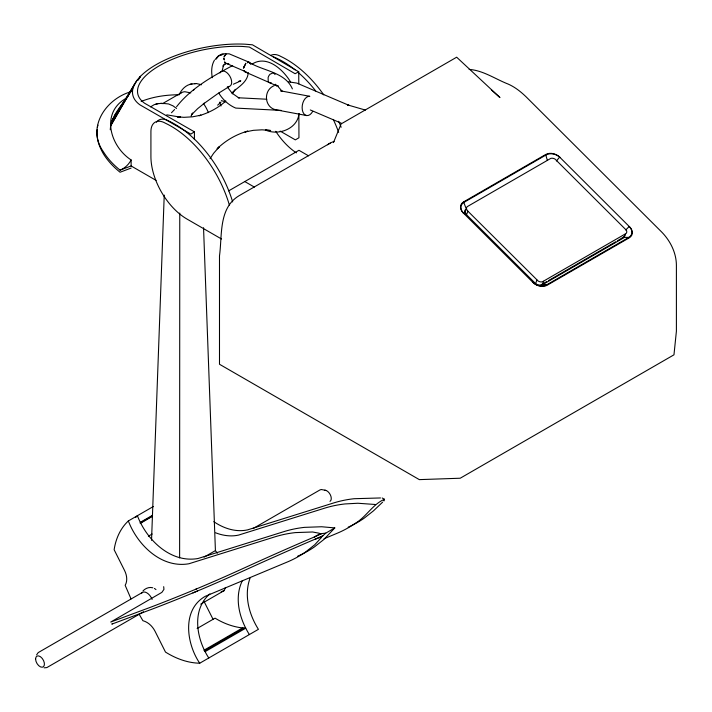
<?xml version="1.0" encoding="UTF-8"?>
<svg xmlns="http://www.w3.org/2000/svg" width="712" height="712" viewBox="0 0 712 712"><rect width="100%" height="100%" fill="white"/><g stroke="black" fill="none" stroke-linecap="round" stroke-linejoin="round"><path stroke-width="1.07" d="M179.62 557.923L179.762 213.075M194.412 139.596L194.438 131.845L144.625 103.249A73.229 29.895 -11.6 0 1 159.479 65.673A73.229 29.895 -11.6 0 1 242.943 46.485L249.316 47.019L295.115 73.719L298.737 71.787L298.782 83.883M151.54 540.319L164.232 195.097M248.221 72.455C247.981 82.014 238.048 87.149 231.836 92.898M97.206 129.504C96.093 138.092 99.146 146.601 103.445 153.925A128.409 74.137 0 0 0 120.061 172.233L131.133 168.059M110.271 129.771C111.063 113.35 125.873 102.03 132.735 88.092M222.242 70.435L223.541 65.264L223.016 66.171L224.894 63.982L224.058 64.703L225.704 63.911M298.978 113.733C297.474 128.916 278.321 135.983 265.389 129.967L270.649 130.492L262.025 129.824L253.436 130.323L244.981 131.978L247.749 131.124C236.242 134.328 225.651 140.442 217.124 148.808L219.243 146.841L213.582 153.329L210.031 158.723M382.184 497.982L384.435 499.263L384.053 500.91L383.501 500.616M97.348 127.306L97.953 125.179M250.054 578.162C243.78 595.259 249.013 614.42 258.42 629.328L199.725 663.219C187.523 662.97 175.739 658.511 165.487 652.076L155.056 631.286C152.564 626.409 148.301 622.154 142.907 620.695L139.561 614.954M200.704 604.159L224.253 590.559L225.419 587.48M467.882 211.17L538.103 280.973A4.468 3.302 21.1 0 0 542.437 281.783L626.115 233.465A4.468 3.302 21.1 0 0 626.249 230.083L555.155 159.185A4.468 3.302 21.1 0 0 550.821 158.375L467.143 206.694A4.468 3.302 21.1 0 0 467.01 210.076L467.882 211.17L466.511 214.73L465.212 213.208A4.468 3.302 21.1 0 1 465.345 209.826L466.289 209.061L463.61 201.888L545.659 154.513A10.208 7.556 21.1 0 1 559.668 157.112L629.657 226.914A10.208 7.556 21.1 0 1 629.221 237.844L547.172 285.218A10.208 7.556 21.1 0 1 533.163 282.62L463.174 212.817A10.208 7.556 21.1 0 1 463.61 201.888M536.946 280.047L535.575 283.607L466.084 214.303L463.174 212.817M541.067 285.343L542.286 284.845L543.648 281.293M625.172 234.221L623.801 237.781L542.286 284.845M333.465 142.605L341.128 123.906L456.668 57.2L499.94 97.553L491.36 89.872M36.623 654.853L38.208 652.601L142.498 592.393M242.231 580.885C233.963 598.267 239.57 618.995 249.36 634.561M321.468 537.462L314.722 544.787L305.288 552.201A293.656 169.545 60 0 1 287.639 561.866L205.27 596.309C181.524 609.855 186.491 643.808 199.725 663.219M176.567 106.738C190.861 88.359 212.327 76.344 232.664 65.549M134.568 84.221L110.529 125.988L137.078 80.251L112.078 120.542L126.3 98.407M214.463 60.119C211.304 65.397 211.25 71.814 212.283 77.706M191.074 115.994L192.641 113.066L191.475 114.819L197.589 108.714L204.451 103.16M127.484 96.556L129.264 93.788M131.044 91.029L132.227 89.178M138.155 79.958L140.531 76.264L138.128 79.904M232.37 93.824L235.325 89.329M179.825 93.352C182.245 88.706 186.624 84.488 192.026 83.989M114.757 115.389L117.907 111.392M135.591 517.517L137.407 515.711C146.494 539.723 170.488 563.334 197.998 558.519L284.124 531.561A293.656 169.545 60 0 1 304.513 527.361L321.655 526.755L334.8 527.921L323.782 539.554L314.348 546.976A293.656 169.545 60 0 1 297.634 556.232M384.435 499.263C372.421 504.488 366.226 517.054 354.923 523.551A293.656 169.545 60 0 1 337.274 533.208L324.049 538.744M556.446 160.948L559.668 157.112M215.291 59.416L218.13 56.114L221.922 54.281M174.573 109.532L171.485 112.736M625.697 230.003L629.23 226.487A10.208 7.556 21.1 0 1 628.794 237.416L546.745 284.791L541.85 284.417L540.639 284.907A4.468 3.302 21.1 0 1 536.305 284.106M153.445 506.454L128.347 520.944C120.292 528.411 115.718 538.993 114.142 549.735L124.573 570.526C126.816 575.038 127.777 580.761 125.17 585.326L131.026 598.872M217.658 105.171L220.969 102.074M209.915 593.861C191.056 609.988 196.637 639.465 208.785 657.986M142.97 590.933C145.39 588.29 149.271 586.768 152.804 587.783M334.8 527.921L325.74 533.154L321.512 537.017L315.345 539.055A384.044 31.684 -26.6 0 0 245.275 570.036A218.744 18.049 -26.6 0 1 200.953 589.554L192.934 592.9A388.298 32.04 -26.6 0 1 152.145 609.116L111.784 624.139L112.46 623.623M382.602 502.165L373.417 510.896L363.983 518.318A293.656 169.545 60 0 1 348.195 527.174M225.829 100.971C218.299 107.957 208.954 112.816 199.138 115.709L200.962 115.175L192.507 116.83L183.918 117.329L177.448 116.83M250.793 63.938L248.737 62.06L247.687 62.718L248.737 62.06C262.63 71.111 284.987 71.681 292.392 88.884M617.615 240.683L624.317 236.598A4.468 3.302 21.1 0 0 624.967 235.013M193.415 90.21L194.073 89.694M203.792 103.676L217.16 94.091L229.389 86.437M274.111 85.68C262.862 90.353 264.268 108.117 276.674 109.942L306.765 115.575M126.709 97.989C100.25 112.14 109.826 146.111 131.133 159.969L131.133 165.967L156.088 180.376M194.438 131.845L190.843 134.087L140.095 104.94A78.347 31.987 -11.6 0 1 155.981 64.739A78.347 31.987 -11.6 0 1 245.284 44.206L252.466 44.812L298.737 71.787M150.641 106.844L154.228 104.655L157.833 103.73M162.63 103.56L181.222 92.827M252.182 64.053C267.027 54.557 283.269 69.767 290.638 82.058M228.641 190.887L298.951 150.294L308.536 155.83M330.217 143.112L238.787 195.898C218.442 208.313 222.304 235.61 219.492 255.857L219.492 364.259L419.323 479.621L460.219 478.224L673.97 354.816L676.4 331.205L676.4 265.06C676.249 252.529 670.161 240.585 661.457 231.8L526.132 96.85C520.828 91.741 514.999 87.104 508.226 84.105C495.321 79.068 483.279 70.444 469.128 69.393M541.85 284.417L546.647 281.649M548.569 280.546L615.702 241.786M140.273 522.359L152.537 515.283M140.211 522.946L152.475 515.862M140.3 523.365L152.564 516.28M148.39 536.207L152.163 534.027M253.036 528.571L320.008 489.909L321.272 489.518L325.713 490.354M204.113 557.122L215.416 550.598L203.543 227.733M143.495 611.795L46.858 667.58L44.117 667.829M197.126 628.5L215.06 618.149C224.289 623.846 234.818 627.592 245.693 628.207L205.127 651.622M203.952 650.243L242.641 627.904M204.424 650.919L244.047 628.046M233.305 84.23L240.825 80.892L238.743 81.382L239.873 81.275M221.272 55.127L224.058 53.783L229.184 53.836L248.737 62.06L250.802 64.053M315.167 536.599L314.312 536.981A384.044 31.684 -26.6 0 0 244.234 567.962A218.744 18.049 -26.6 0 1 199.912 587.48L195.862 589.18M316.208 538.673L315.345 539.055L323.034 535.629M321.993 533.555L314.312 536.981L319.884 533.786L325.74 533.154M196.476 588.922L191.893 590.827A388.298 32.04 -26.6 0 1 151.104 607.042L110.725 622.048L161.882 592.375L163.947 589.385L163.689 586.661M192.934 592.9L197.509 590.996M221.174 591.752L224.253 590.559M131.088 91.688C105.857 98.826 86.116 127.653 103.445 151.834A128.409 74.137 0 0 0 120.061 170.141L131.133 165.967M141.154 101.469C153.222 96.583 166.341 94.803 179.299 94.749M194.554 83.713L196.29 83.518L201.576 84.764M160.351 103.454L163.733 103.587M190.175 84.203L196.29 83.518M155.981 103.943L162.096 103.258M271.228 82.743L270.275 82.841A5.393 3.462 -66.3 0 1 268.202 81.204L268.121 77.626A5.1 3.266 -66.3 0 1 270.079 74.208L272.936 72.953A5.393 3.462 -66.3 0 1 275.019 74.591M278.428 85.912L276.621 85.769L245.195 71.948M380.493 497.955L354.149 498.712A293.656 169.545 60 0 0 333.759 502.912L247.634 529.861C235.814 532.487 223.541 528.366 213.814 521.665M623.374 237.354L628.794 237.416M288.538 81.844L296.851 83.09L349.263 105.465L347.483 104.878L365.425 110.075M238.289 97.775L266.804 99.226M281.195 110.396L235.743 108.091C228.632 105.118 222.714 99.582 218.753 93.005M164.356 103.534L168.522 103.943L172.989 105.848L176.567 108.455M166.742 114.837L180.563 117.186L177.404 116.875M375.366 504.497L357.896 503.251L345.08 503.936A293.656 169.545 60 0 0 324.699 508.146L238.565 535.095C230.893 536.812 222.874 535.611 215.611 532.798M226.71 63.555L246.023 71.859M190.754 92.898L184.8 91.723A24.43 14.107 60 0 0 179.727 93.931M281.899 91.207L282.406 91.43L280.706 90.869L309.809 96.316A9.639 5.963 -79.4 0 0 302.92 102.742A9.826 6.07 -79.4 0 0 305.27 115.05A9.639 5.963 -79.4 0 0 312.693 111.401M310.298 109.96L341.306 123.194M319.35 533.252L312.595 531.989L295.453 532.594A293.656 169.545 60 0 0 275.063 536.795L188.938 563.753C161.428 568.568 137.434 544.956 128.347 520.944M275.241 84.283L276.621 85.769M239.161 98.123L232.183 93.272L227.306 86.971M280.145 131.097L295.338 139.872L298.951 137.781L298.871 113.582M244.795 181.56L254.38 187.096M221.539 239.01L187.025 219.082A51.059 29.477 60 0 1 150.917 156.542L150.917 131.533A20.425 11.793 60 0 1 165.362 123.194A88.849 51.291 60 0 1 229.38 205.065M275.402 84.372L275.918 85.209M245.168 71.681L243.958 70.444M278.036 86.544L281.89 90.994M215.416 550.598L217.356 553.224M225.045 62.656L224.547 61.899L225.731 62.959A5.367 4.201 86.9 0 0 228.846 63.751M203.935 601.24L213.137 619.458M219.483 102.172L221.005 105.99M545.659 154.513L547.27 160.129M221.361 100.641A107.743 62.202 0 0 1 225.455 101.869M131.133 159.969A15.566 10.644 -48.5 0 1 120.061 170.141M296.388 152.875A51.059 29.477 60 0 1 275.74 131.302M273.55 56.978A20.425 11.793 60 0 1 277.288 58.571A88.849 51.291 60 0 1 295.16 69.927M298.506 72.722A88.849 51.291 60 0 1 315.674 90.922M333.269 119.438A88.849 51.291 60 0 1 338.654 132.325M270.685 55.474A20.425 11.793 60 0 1 280.902 56.488A88.849 51.291 60 0 1 323.773 94.883M338.681 121.289A88.849 51.291 60 0 1 341.146 127.252M156.462 122.224A20.425 11.793 60 0 1 168.966 121.102A88.849 51.291 60 0 1 232.682 201.941M327.582 144.758A78.685 45.426 60 0 1 334.026 141.412M560.095 157.539A10.208 7.556 21.1 0 0 546.086 154.94L464.037 202.315A10.208 7.556 21.1 0 0 463.601 213.244M546.745 284.791A10.208 7.556 21.1 0 1 532.736 282.192L536.732 284.533A4.468 3.302 21.1 0 0 537.765 285.067M465.639 213.636A4.468 3.302 21.1 0 1 465.773 210.254M203.338 103.365A24.43 14.107 60 0 1 208.394 112.656M324.645 490.248A6.248 3.604 60 0 1 330.359 494.858A6.248 3.604 60 0 1 329.976 501.346M141.528 593.292A8.651 4.993 60 0 1 152.119 599.406M154.388 588.45A8.651 4.993 60 0 1 155.964 589.607M219.99 72.936A8.571 4.948 60 0 1 229.851 76.202A8.571 4.948 60 0 1 228.027 86.588M246.049 72.179A5.393 3.462 -66.3 0 1 243.976 70.541M276.95 85.68A5.367 2.955 -57.9 0 1 275.606 85.013M216.341 58.971A29.975 17.311 60 0 1 222.945 53.863M243.887 66.964C241.537 73.078 249.387 55.981 243.887 66.964M224.458 55.803L224.066 57.031L226.033 54.059L224.458 55.803M224.253 59.808L223.817 58.322L224.253 59.808M35.6 659.001A6.248 3.604 60 0 0 42.222 667.233A6.248 3.604 60 0 0 42.222 658.404A6.248 3.604 60 0 0 35.6 659.001"/></g></svg>
